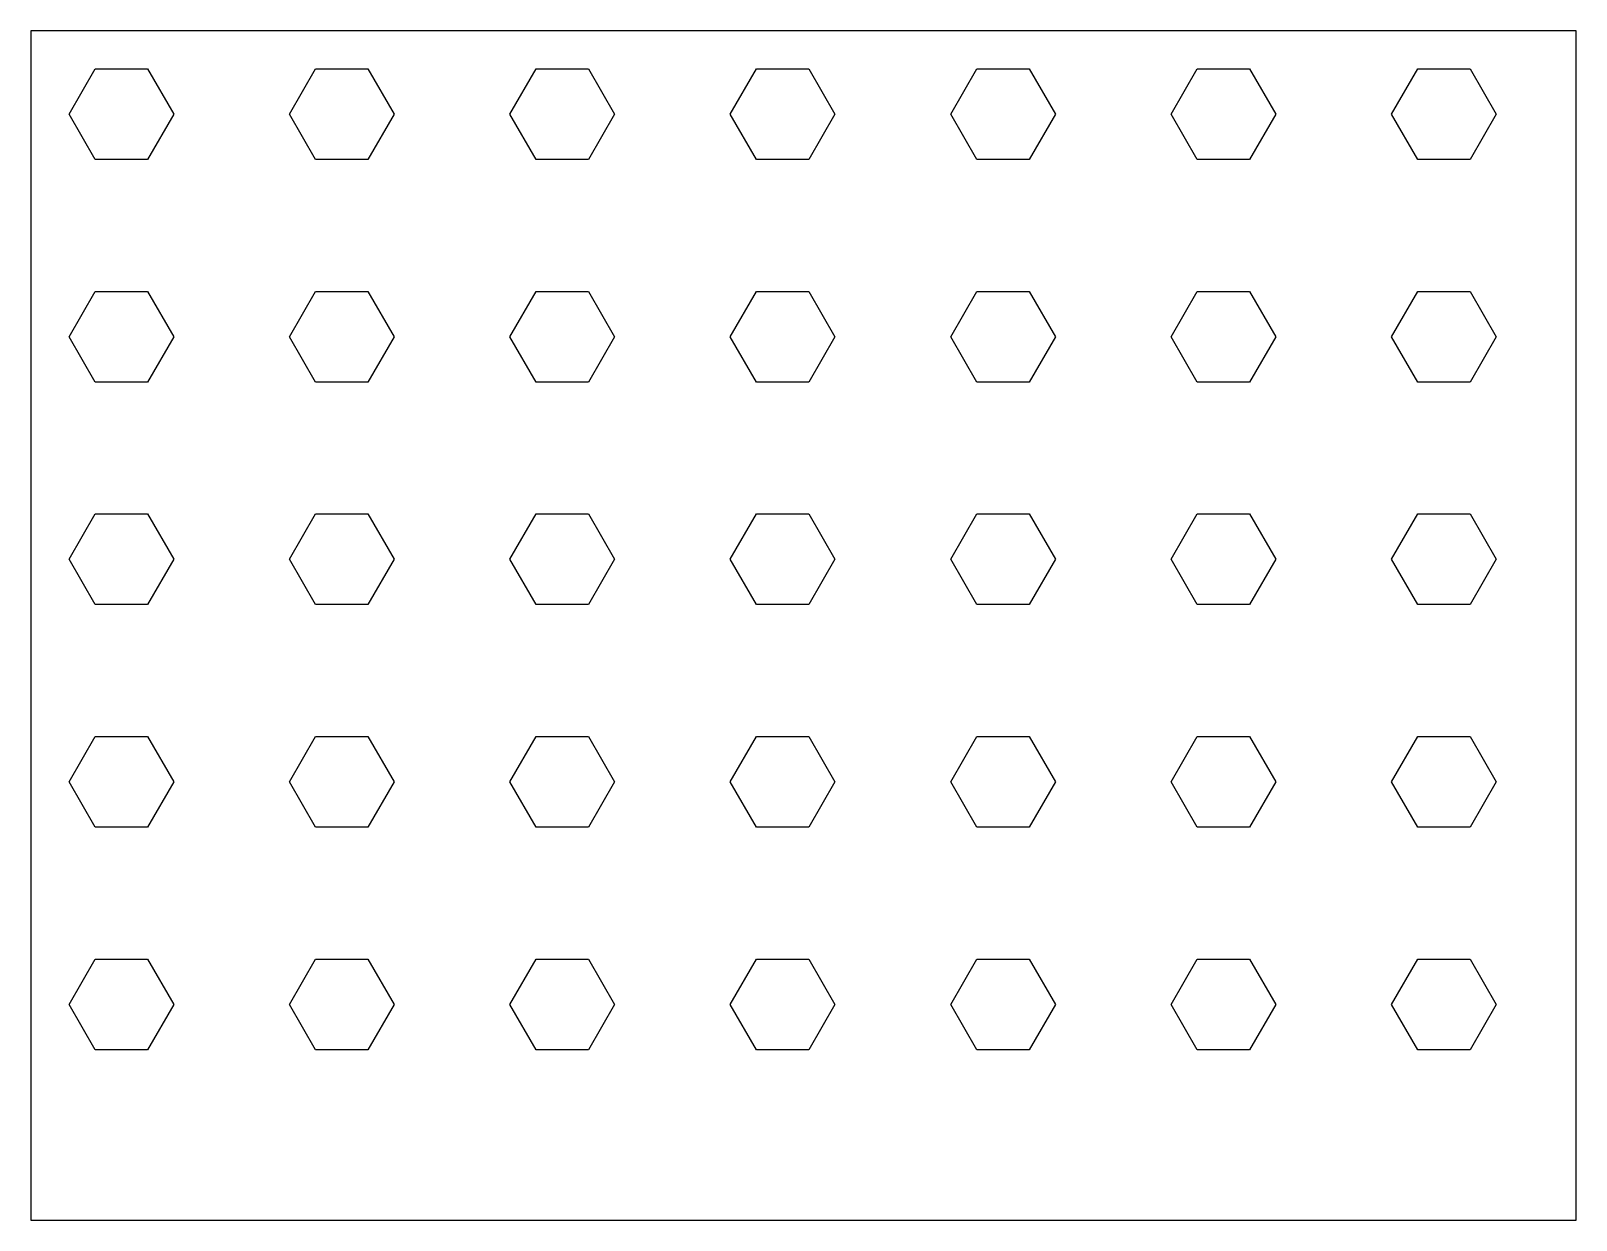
# Model space of a CAD drawing. Header units: millimetres. Extents: x -24 to 106, y -115 to -15.
import ezdxf

# ---------------------------------------------------------------- set-up
doc = ezdxf.new("R2010")
doc.units = ezdxf.units.MM
doc.layers.add('CUTOUTS', color=1, linetype='CONTINUOUS')
doc.layers.add('PERIMETER', color=5, linetype='CONTINUOUS')

msp = doc.modelspace()

# ---------------------------------------------------------------- linework, layer by layer
at = {"layer": 'CUTOUTS'}
for p, q in [((-21.17, -21.82), (-18.96, -18)), ((-18.96, -18), (-14.55, -18)), ((-14.55, -18), (-12.34, -21.82)), ((-2.59, -21.82), (-0.39, -18)), ((-0.39, -18), (4.02, -18)), ((4.02, -18), (6.23, -21.82)), ((15.98, -21.82), (18.18, -18)), ((18.18, -18), (22.59, -18)), ((22.59, -18), (24.8, -21.82)), ((34.55, -21.82), (36.75, -18)), ((36.75, -18), (41.16, -18)), ((41.16, -18), (43.37, -21.82)), ((53.12, -21.82), (55.33, -18)), ((55.33, -18), (59.74, -18)), ((59.74, -18), (61.94, -21.82)), ((71.69, -21.82), (73.9, -18)), ((73.9, -18), (78.31, -18)), ((78.31, -18), (80.51, -21.82)), ((90.26, -21.82), (92.47, -18)), ((92.47, -18), (96.88, -18)), ((96.88, -18), (99.08, -21.82)), ((-18.96, -25.64), (-21.17, -21.82)), ((-12.34, -21.82), (-14.55, -25.64)), ((-0.39, -25.64), (-2.59, -21.82)), ((6.23, -21.82), (4.02, -25.64)), ((18.18, -25.64), (15.98, -21.82)), ((24.8, -21.82), (22.59, -25.64)), ((36.75, -25.64), (34.55, -21.82)), ((43.37, -21.82), (41.16, -25.64)), ((55.33, -25.64), (53.12, -21.82)), ((61.94, -21.82), (59.74, -25.64)), ((73.9, -25.64), (71.69, -21.82)), ((80.51, -21.82), (78.31, -25.64)), ((92.47, -25.64), (90.26, -21.82)), ((99.08, -21.82), (96.88, -25.64)), ((-14.55, -25.64), (-18.96, -25.64)), ((4.02, -25.64), (-0.39, -25.64)), ((22.59, -25.64), (18.18, -25.64)), ((41.16, -25.64), (36.75, -25.64)), ((59.74, -25.64), (55.33, -25.64)), ((78.31, -25.64), (73.9, -25.64)), ((96.88, -25.64), (92.47, -25.64)), ((-21.17, -40.57), (-18.96, -36.75)), ((-18.96, -36.75), (-14.55, -36.75)), ((-14.55, -36.75), (-12.34, -40.57)), ((-2.59, -40.57), (-0.39, -36.75)), ((-0.39, -36.75), (4.02, -36.75)), ((4.02, -36.75), (6.23, -40.57)), ((15.98, -40.57), (18.18, -36.75)), ((18.18, -36.75), (22.59, -36.75)), ((22.59, -36.75), (24.8, -40.57)), ((34.55, -40.57), (36.75, -36.75)), ((36.75, -36.75), (41.16, -36.75)), ((41.16, -36.75), (43.37, -40.57)), ((53.12, -40.57), (55.33, -36.75)), ((55.33, -36.75), (59.74, -36.75)), ((59.74, -36.75), (61.94, -40.57)), ((71.69, -40.57), (73.9, -36.75)), ((73.9, -36.75), (78.31, -36.75)), ((78.31, -36.75), (80.51, -40.57)), ((90.26, -40.57), (92.47, -36.75)), ((92.47, -36.75), (96.88, -36.75)), ((96.88, -36.75), (99.08, -40.57)), ((-18.96, -44.39), (-21.17, -40.57)), ((-12.34, -40.57), (-14.55, -44.39)), ((-0.39, -44.39), (-2.59, -40.57)), ((6.23, -40.57), (4.02, -44.39)), ((18.18, -44.39), (15.98, -40.57)), ((24.8, -40.57), (22.59, -44.39)), ((36.75, -44.39), (34.55, -40.57)), ((43.37, -40.57), (41.16, -44.39)), ((55.33, -44.39), (53.12, -40.57)), ((61.94, -40.57), (59.74, -44.39)), ((73.9, -44.39), (71.69, -40.57)), ((80.51, -40.57), (78.31, -44.39)), ((92.47, -44.39), (90.26, -40.57)), ((99.08, -40.57), (96.88, -44.39)), ((-14.55, -44.39), (-18.96, -44.39)), ((4.02, -44.39), (-0.39, -44.39)), ((22.59, -44.39), (18.18, -44.39)), ((41.16, -44.39), (36.75, -44.39)), ((59.74, -44.39), (55.33, -44.39)), ((78.31, -44.39), (73.9, -44.39)), ((96.88, -44.39), (92.47, -44.39)), ((-21.17, -59.32), (-18.96, -55.5)), ((-18.96, -55.5), (-14.55, -55.5)), ((-14.55, -55.5), (-12.34, -59.32)), ((-2.59, -59.32), (-0.39, -55.5)), ((-0.39, -55.5), (4.02, -55.5)), ((4.02, -55.5), (6.23, -59.32)), ((15.98, -59.32), (18.18, -55.5)), ((18.18, -55.5), (22.59, -55.5)), ((22.59, -55.5), (24.8, -59.32)), ((34.55, -59.32), (36.75, -55.5)), ((36.75, -55.5), (41.16, -55.5)), ((41.16, -55.5), (43.37, -59.32)), ((53.12, -59.32), (55.33, -55.5)), ((55.33, -55.5), (59.74, -55.5)), ((59.74, -55.5), (61.94, -59.32)), ((71.69, -59.32), (73.9, -55.5)), ((73.9, -55.5), (78.31, -55.5)), ((78.31, -55.5), (80.51, -59.32)), ((90.26, -59.32), (92.47, -55.5)), ((92.47, -55.5), (96.88, -55.5)), ((96.88, -55.5), (99.08, -59.32)), ((-18.96, -63.14), (-21.17, -59.32)), ((-12.34, -59.32), (-14.55, -63.14)), ((-0.39, -63.14), (-2.59, -59.32)), ((6.23, -59.32), (4.02, -63.14)), ((18.18, -63.14), (15.98, -59.32)), ((24.8, -59.32), (22.59, -63.14)), ((36.75, -63.14), (34.55, -59.32)), ((43.37, -59.32), (41.16, -63.14)), ((55.33, -63.14), (53.12, -59.32)), ((61.94, -59.32), (59.74, -63.14)), ((73.9, -63.14), (71.69, -59.32)), ((80.51, -59.32), (78.31, -63.14)), ((92.47, -63.14), (90.26, -59.32)), ((99.08, -59.32), (96.88, -63.14)), ((-14.55, -63.14), (-18.96, -63.14)), ((4.02, -63.14), (-0.39, -63.14)), ((22.59, -63.14), (18.18, -63.14)), ((41.16, -63.14), (36.75, -63.14)), ((59.74, -63.14), (55.33, -63.14)), ((78.31, -63.14), (73.9, -63.14)), ((96.88, -63.14), (92.47, -63.14)), ((-21.17, -78.07), (-18.96, -74.25)), ((-18.96, -74.25), (-14.55, -74.25)), ((-14.55, -74.25), (-12.34, -78.07)), ((-2.59, -78.07), (-0.39, -74.25)), ((-0.39, -74.25), (4.02, -74.25)), ((4.02, -74.25), (6.23, -78.07)), ((15.98, -78.07), (18.18, -74.25)), ((18.18, -74.25), (22.59, -74.25)), ((22.59, -74.25), (24.8, -78.07)), ((34.55, -78.07), (36.75, -74.25)), ((36.75, -74.25), (41.16, -74.25)), ((41.16, -74.25), (43.37, -78.07)), ((53.12, -78.07), (55.33, -74.25)), ((55.33, -74.25), (59.74, -74.25)), ((59.74, -74.25), (61.94, -78.07)), ((71.69, -78.07), (73.9, -74.25)), ((73.9, -74.25), (78.31, -74.25)), ((78.31, -74.25), (80.51, -78.07)), ((90.26, -78.07), (92.47, -74.25)), ((92.47, -74.25), (96.88, -74.25)), ((96.88, -74.25), (99.08, -78.07)), ((-18.96, -81.89), (-21.17, -78.07)), ((-12.34, -78.07), (-14.55, -81.89)), ((-0.39, -81.89), (-2.59, -78.07)), ((6.23, -78.07), (4.02, -81.89)), ((18.18, -81.89), (15.98, -78.07)), ((24.8, -78.07), (22.59, -81.89)), ((36.75, -81.89), (34.55, -78.07)), ((43.37, -78.07), (41.16, -81.89)), ((55.33, -81.89), (53.12, -78.07)), ((61.94, -78.07), (59.74, -81.89)), ((73.9, -81.89), (71.69, -78.07)), ((80.51, -78.07), (78.31, -81.89)), ((92.47, -81.89), (90.26, -78.07)), ((99.08, -78.07), (96.88, -81.89)), ((-14.55, -81.89), (-18.96, -81.89)), ((4.02, -81.89), (-0.39, -81.89)), ((22.59, -81.89), (18.18, -81.89)), ((41.16, -81.89), (36.75, -81.89)), ((59.74, -81.89), (55.33, -81.89)), ((78.31, -81.89), (73.9, -81.89)), ((96.88, -81.89), (92.47, -81.89)), ((-21.17, -96.82), (-18.96, -93)), ((-18.96, -93), (-14.55, -93)), ((-14.55, -93), (-12.34, -96.82)), ((-2.59, -96.82), (-0.39, -93)), ((-0.39, -93), (4.02, -93)), ((4.02, -93), (6.23, -96.82)), ((15.98, -96.82), (18.18, -93)), ((18.18, -93), (22.59, -93)), ((22.59, -93), (24.8, -96.82)), ((34.55, -96.82), (36.75, -93)), ((36.75, -93), (41.16, -93)), ((41.16, -93), (43.37, -96.82)), ((53.12, -96.82), (55.33, -93)), ((55.33, -93), (59.74, -93)), ((59.74, -93), (61.94, -96.82)), ((71.69, -96.82), (73.9, -93)), ((73.9, -93), (78.31, -93)), ((78.31, -93), (80.51, -96.82)), ((90.26, -96.82), (92.47, -93)), ((92.47, -93), (96.88, -93)), ((96.88, -93), (99.08, -96.82)), ((-18.96, -100.64), (-21.17, -96.82)), ((-12.34, -96.82), (-14.55, -100.64)), ((-0.39, -100.64), (-2.59, -96.82)), ((6.23, -96.82), (4.02, -100.64)), ((18.18, -100.64), (15.98, -96.82)), ((24.8, -96.82), (22.59, -100.64)), ((36.75, -100.64), (34.55, -96.82)), ((43.37, -96.82), (41.16, -100.64)), ((55.33, -100.64), (53.12, -96.82)), ((61.94, -96.82), (59.74, -100.64)), ((73.9, -100.64), (71.69, -96.82)), ((80.51, -96.82), (78.31, -100.64)), ((92.47, -100.64), (90.26, -96.82)), ((99.08, -96.82), (96.88, -100.64)), ((-14.55, -100.64), (-18.96, -100.64)), ((4.02, -100.64), (-0.39, -100.64)), ((22.59, -100.64), (18.18, -100.64)), ((41.16, -100.64), (36.75, -100.64)), ((59.74, -100.64), (55.33, -100.64)), ((78.31, -100.64), (73.9, -100.64)), ((96.88, -100.64), (92.47, -100.64))]:
    msp.add_line(p, q, dxfattribs=at)
at = {"layer": 'PERIMETER'}
for p, q in [((105.82, -14.8), (-24.38, -14.8)), ((-24.38, -14.8), (-24.38, -115)), ((105.82, -115), (105.82, -14.8)), ((-24.38, -115), (105.82, -115))]:
    msp.add_line(p, q, dxfattribs=at)

doc.saveas('drawing.dxf')
